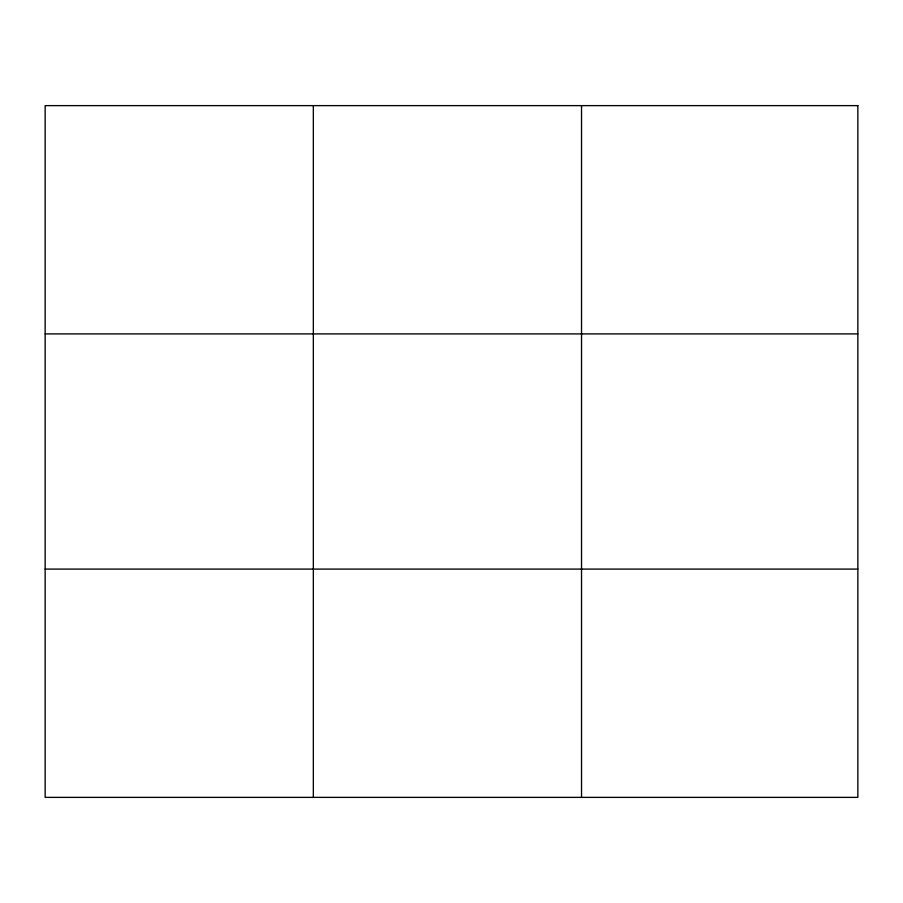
<?xml version="1.0" encoding="UTF-8"?>
<svg xmlns="http://www.w3.org/2000/svg" width="903" height="903" viewBox="0 0 903 903"><rect width="100%" height="100%" fill="white"/><g stroke="black" fill="none" stroke-linecap="round" stroke-linejoin="round"><path stroke-width="1.35" d="M313.341 105.628L313.341 797.372M581.532 105.628L581.532 797.372M45.15 333.907L857.85 333.907M45.15 569.093L857.85 569.093M857.85 105.628L857.85 797.372L45.15 797.372L45.15 105.628L857.85 105.628"/></g></svg>
